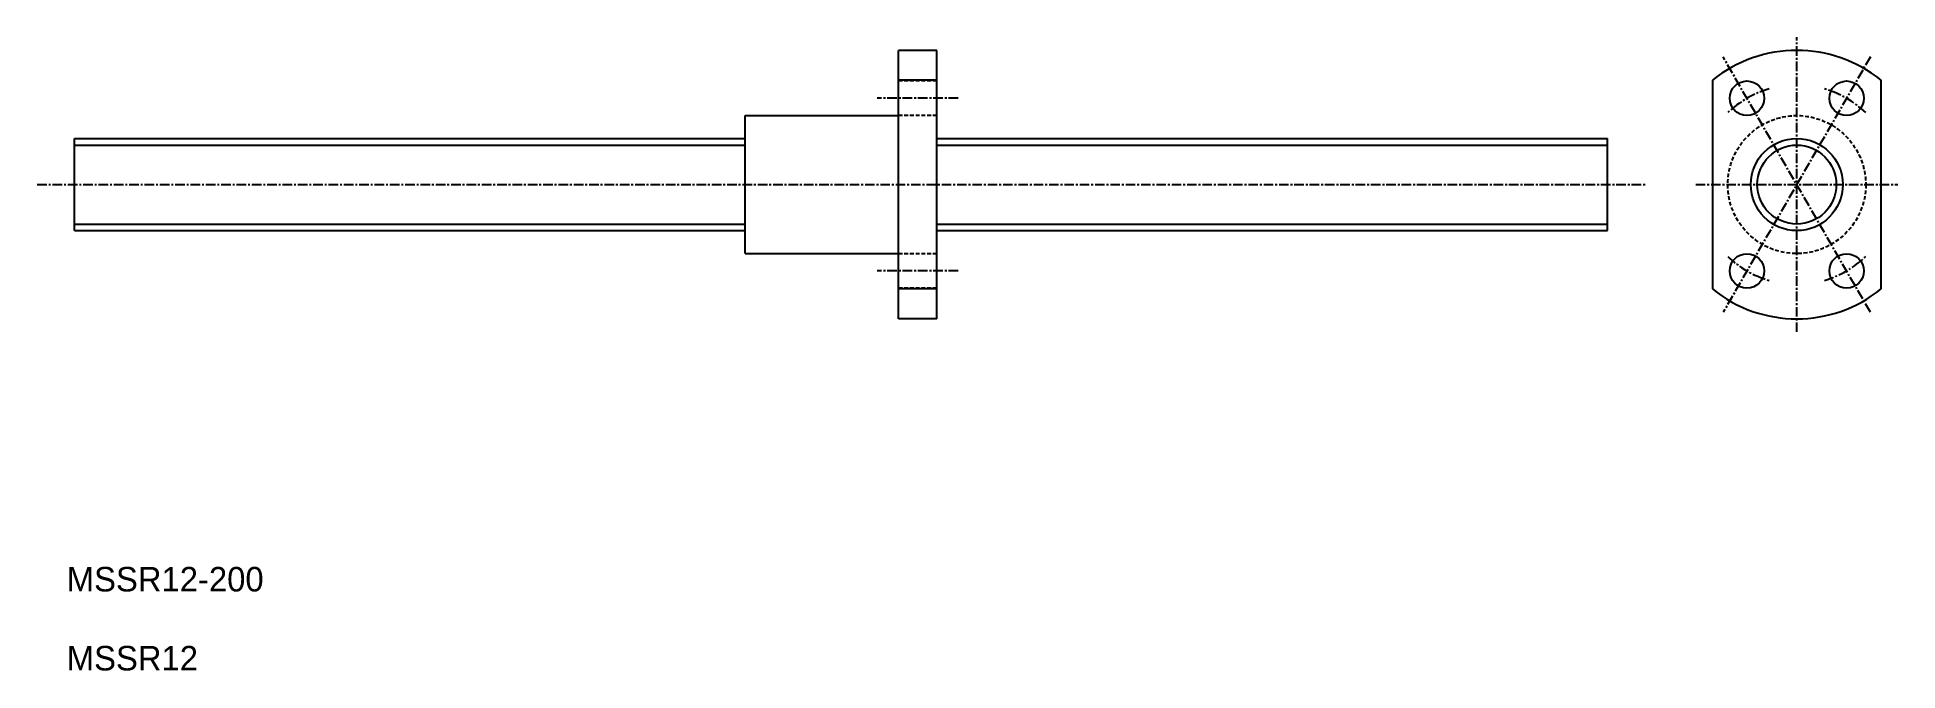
# Model space of a CAD drawing. Extents: x 30 to 272, y 185 to 267.
import ezdxf

# ---------------------------------------------------------------- set-up
doc = ezdxf.new("R2010")
doc.units = 0
doc.linetypes.add('CENTER', pattern=[2, 1.25, -0.25, 0.25, -0.25])
doc.linetypes.add('DASHED', pattern=[0.75, 0.5, -0.25])
doc.layers.get('0').update_dxf_attribs({"linetype": 'CONTINUOUS'})
doc.layers.add('CENTER', color=1, linetype='CENTER')

msp = doc.modelspace()

# ---------------------------------------------------------------- linework, layer by layer
at = {"color": 7, "linetype": 'CONTINUOUS'}
for p, q in [((141.92, 230.7), (141.92, 265.7)), ((146.92, 265.7), (141.92, 265.7)), ((146.92, 230.7), (146.92, 265.7)), ((146.92, 261.81), (141.92, 261.81)), ((248.11, 261.81), (248.11, 234.59)), ((270.11, 234.59), (270.11, 261.81)), ((121.92, 239.2), (121.92, 257.2)), ((121.92, 257.2), (141.92, 257.2)), ((34.42, 242.2), (34.42, 254.2)), ((34.42, 254.2), (121.92, 254.2)), ((146.92, 254.2), (234.42, 254.2)), ((234.42, 242.2), (234.42, 254.2)), ((34.42, 242.2), (121.92, 242.2)), ((146.92, 242.2), (234.42, 242.2)), ((121.92, 239.2), (141.92, 239.2)), ((146.92, 234.59), (141.92, 234.59)), ((146.92, 230.7), (141.92, 230.7))]:
    msp.add_line(p, q, dxfattribs=at)
at = {"color": 3, "linetype": 'DASHED'}
for p, q in [((146.92, 261.71), (141.92, 261.71)), ((146.92, 257.21), (141.92, 257.21)), ((146.92, 239.19), (141.92, 239.19)), ((146.92, 234.69), (141.92, 234.69))]:
    msp.add_line(p, q, dxfattribs=at)
at = {"color": 3, "linetype": 'CONTINUOUS'}
for p, q in [((34.42, 253.35), (121.92, 253.35)), ((146.92, 253.35), (234.42, 253.35)), ((34.42, 243.05), (121.92, 243.05)), ((146.92, 243.05), (234.42, 243.05))]:
    msp.add_line(p, q, dxfattribs=at)
at = {"color": 7, "linetype": 'CONTINUOUS'}
for centre, radius in [((252.61, 259.46), 2.25), ((265.61, 259.46), 2.25), ((259.11, 248.2), 6), ((259.11, 248.2), 6), ((252.61, 236.94), 2.25), ((265.61, 236.94), 2.25)]:
    msp.add_circle(centre, radius, dxfattribs=at)
at = {"color": 3, "linetype": 'DASHED'}
msp.add_circle((259.11, 248.2), 9, dxfattribs=at)
at = {"color": 3, "linetype": 'CONTINUOUS'}
msp.add_circle((259.11, 248.2), 5.15, dxfattribs=at)
at = {"color": 7, "linetype": 'CONTINUOUS'}
for start, end in [(51.0552, 128.9448), (231.0552, 308.9448)]:
    msp.add_arc((259.11, 248.2), 17.5, start, end, dxfattribs=at)
at = {"layer": 'CENTER', "color": 1, "linetype": 'CENTER'}
for p, q in [((259.11, 228.99), (259.11, 267.42)), ((268.71, 231.56), (249.5, 264.84)), ((268.71, 264.84), (249.5, 231.56)), ((149.71, 259.46), (139.15, 259.46)), ((29.56, 248.2), (239.35, 248.2)), ((245.92, 248.2), (272.29, 248.2)), ((149.71, 236.94), (139.15, 236.94))]:
    msp.add_line(p, q, dxfattribs=at)
for start, end in [(106.1798, 133.8202), (46.1798, 73.8202), (226.1798, 253.8202), (286.1798, 313.8202)]:
    msp.add_arc((259.11, 248.2), 13, start, end, dxfattribs=at)

# ---------------------------------------------------------------- texts
at = {"color": 7, "linetype": 'CONTINUOUS'}
for s, p in [('MSSR12-200', (33.41, 195.15)), ('MSSR12', (33.41, 184.85))]:
    msp.add_text(s, height=3.2, dxfattribs=at).set_placement(p)

doc.saveas('drawing.dxf')
